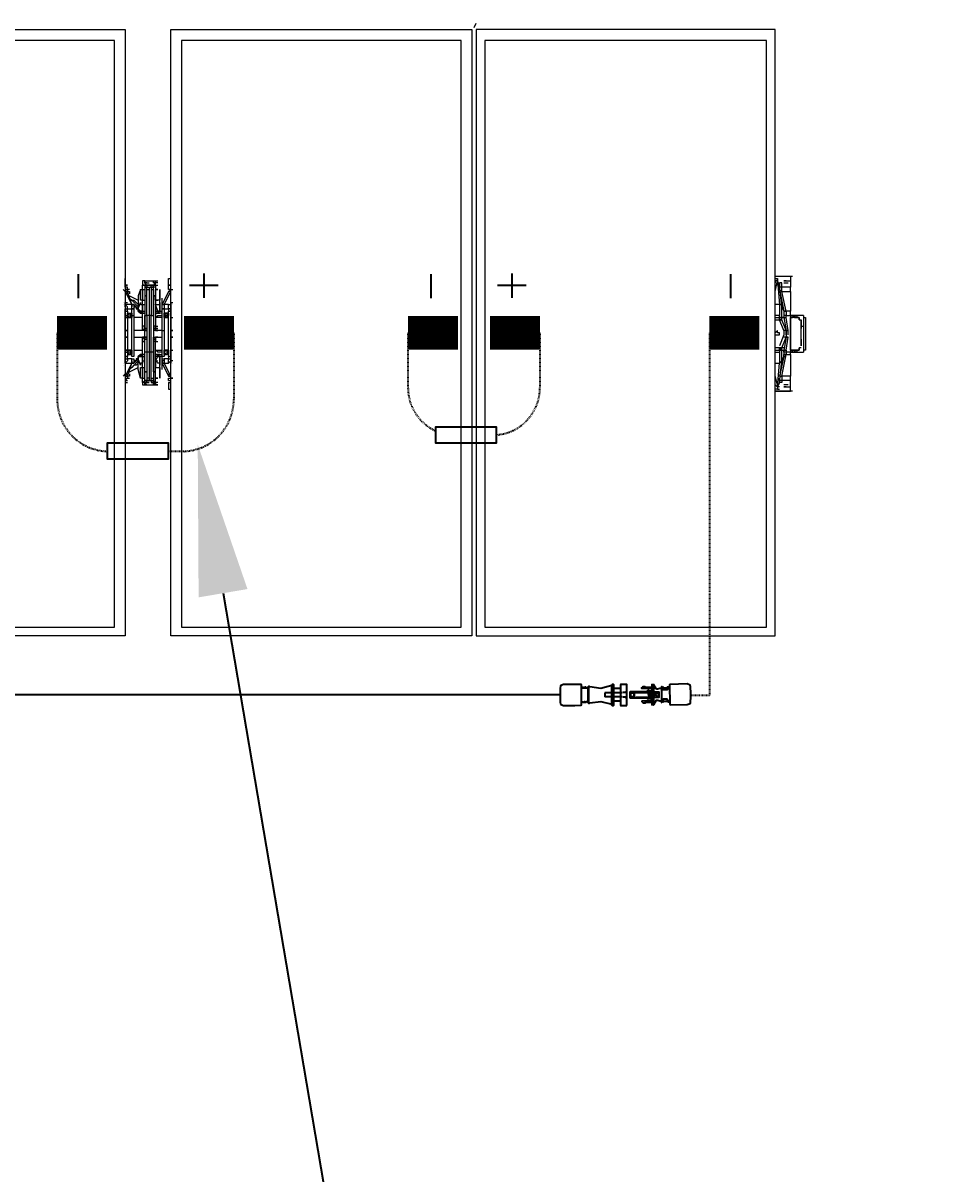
# Model space of a CAD drawing. Header units: feet. Extents: x -12372 to 90117, y -14865 to 4121.
# Drawn here: x 2609.7 to 2746.2, y 1240.3 to 1412.2 of the extents above; entities that cross this region are included whole.
import ezdxf
from ezdxf import colors
from ezdxf.entities.mleader import LeaderData, LeaderLine
from ezdxf.lldxf.tags import DXFTag
from ezdxf.math import Vec2, Vec3

# ---------------------------------------------------------------- set-up
doc = ezdxf.new("R2010")
doc.units = ezdxf.units.FT
doc.header["$MEASUREMENT"] = 0
doc.linetypes.add('HIDDEN', pattern=[0.375, 0.25, -0.125])
for name, color, linetype in [('E-DC HARNESS-NEG', 170, 'DC HARNESS CABLE'), ('E-HARN-COMP', 8, 'Continuous'), ('E-TRNK-CABL-NEG', 6, 'HIDDEN'), ('E-TRUNK-CABLE-POS', 6, 'HIDDEN'), ('G-ANNO-TEXT', 1, 'Continuous'), ('Polarity-Text', 7, 'Continuous')]:
    doc.layers.add(name, color=color, linetype=linetype)
doc.styles.add('NEI-A', font='arial.ttf')
doc.styles.get("Standard").update_dxf_attribs({"font": 'arial.ttf'})
tags = doc.linetypes.add('DC HARNESS CABLE', pattern='A,0.5,-0.2,["DH",Standard,S=0.1,R=0,X=-0.1,Y=-0.05],-0.2', length=0.9).pattern_tags.tags
tags[6] = DXFTag(74, 10)

# ---------------------------------------------------------------- blocks, each defined once
blk = doc.blocks.new('A$Cc93f9aa1')
at = {"color": 2, "lineweight": 5}
blk.add_lwpolyline([(13.04947, 0.46831), (13.05114, 0.47165)], dxfattribs=at)
at = {"lineweight": 5}
for points in [[(12.78115, 0.46665), (12.78115, 0), (12.54949, 0), (12.54949, 0.46665)], [(12.81615, 0.46665), (13.0478, 0.46665), (13.0478, 0), (12.81615, 0)], [(13.28113, 0.46665), (13.05114, 0.46665), (13.05114, 0), (13.28113, 0)], [(12.77281, 0.45831), (12.55782, 0.45831), (12.55782, 0.00667), (12.77281, 0.00667)], [(12.82448, 0.45831), (12.82448, 0.00667), (13.03947, 0.00667), (13.03947, 0.45831)], [(13.0578, 0.45831), (13.0578, 0.00667), (13.27446, 0.00667), (13.27446, 0.45831)], [(12.79281, 0.26666), (12.79448, 0.26666), (12.79448, 0.25832), (12.79281, 0.25832)], [(12.79781, 0.27166), (12.79615, 0.27166)], [(12.79781, 0.26166), (12.79615, 0.26166)], [(12.80448, 0.26166), (12.80281, 0.26166)], [(12.78448, 0.24832), (12.78615, 0.24832), (12.78615, 0.24499), (12.78448, 0.24499), (12.78281, 0.24666), (12.78281, 0.24832)], [(12.78448, 0.24832), (12.78281, 0.24666), (12.78448, 0.24499), (12.78615, 0.24666)], [(12.79448, 0.24832), (12.79281, 0.24832), (12.79115, 0.24999), (12.79281, 0.24832)], [(12.81281, 0.24832), (12.81115, 0.24666), (12.81281, 0.24499), (12.81448, 0.24666)], [(13.28946, 0.24999), (13.28779, 0.24999)], [(12.78281, 0.24499), (12.78115, 0.24499)], [(12.78615, 0.24666), (12.78448, 0.24666)], [(12.79781, 0.24666), (12.79781, 0.21832), (12.79615, 0.21832), (12.79615, 0.24666)], [(12.80115, 0.21832), (12.80115, 0.24666), (12.80281, 0.24666), (12.80281, 0.21832)], [(12.78281, 0.23499), (12.78115, 0.23499)], [(12.79781, 0.23666), (12.79615, 0.23666)], [(12.81781, 0.23499), (12.81615, 0.23499)], [(12.78281, 0.22999), (12.78115, 0.22999)], [(12.79781, 0.22999), (12.79615, 0.22999)], [(12.79781, 0.22999), (12.79615, 0.22999)], [(12.80615, 0.22999), (12.80448, 0.22999)], [(12.80615, 0.22999), (12.80448, 0.22999)], [(12.81781, 0.22999), (12.81615, 0.22999)], [(13.29113, 0.22999), (13.28946, 0.22999), (13.28779, 0.21999), (13.28946, 0.21999)], [(12.78281, 0.21999), (12.78115, 0.21999)], [(12.78615, 0.21666), (12.78615, 0.21832), (12.78615, 0.21999), (12.78448, 0.21999), (12.78281, 0.21999), (12.78281, 0.21832), (12.78281, 0.21666), (12.78448, 0.21666)], [(12.78448, 0.21999), (12.78281, 0.21832), (12.78448, 0.21666), (12.78615, 0.21832)], [(12.78615, 0.21832), (12.78448, 0.21832)], [(12.78615, 0.21832), (12.78448, 0.21832)], [(12.79115, 0.21332), (12.79115, 0.21499), (12.79448, 0.21499), (12.79448, 0.21166), (12.79448, 0.20999), (12.79281, 0.20999), (12.79281, 0.20832)], [(12.79615, 0.21666), (12.79448, 0.21666)], [(12.81281, 0.21999), (12.81115, 0.21832), (12.81281, 0.21666), (12.81448, 0.21832)], [(12.81448, 0.20999), (12.81448, 0.21332), (12.81615, 0.21332), (12.81615, 0.21166)], [(13.29613, 0.21999), (13.29446, 0.21999)], [(12.79615, 0.19666), (12.79615, 0.19499), (12.79448, 0.19499)], [(12.79781, 0.20333), (12.79615, 0.20333)], [(12.79948, 0.19666), (12.79781, 0.19666)], [(12.79948, 0.19499), (12.79781, 0.19499)], [(12.80281, 0.19499), (12.80115, 0.19499)]]:
    blk.add_lwpolyline(points, close=True, dxfattribs=at)
for points in [[(12.78115, 0.26666), (12.78281, 0.26666), (12.78281, 0.26832), (12.78115, 0.26832), (12.78115, 0.26999), (12.78115, 0.27499)], [(12.81115, 0.25499), (12.80948, 0.25499), (12.81115, 0.25499), (12.81115, 0.25332), (12.81115, 0.25166), (12.81448, 0.25166), (12.81448, 0.25499), (12.81115, 0.25499), (12.81615, 0.26499), (12.81448, 0.26499), (12.81615, 0.26666), (12.81448, 0.26666), (12.81448, 0.26999), (12.81448, 0.27499), (12.81615, 0.27499)], [(13.29279, 0.27666), (13.28113, 0.27666)], [(13.29446, 0.27666), (13.29279, 0.27666), (13.29279, 0.26832), (13.28613, 0.26832), (13.28613, 0.27166), (13.28446, 0.27166), (13.28446, 0.26999), (13.28279, 0.27332), (13.28446, 0.25499), (13.28613, 0.25499), (13.28613, 0.25332), (13.28446, 0.26999), (13.28446, 0.26832), (13.28446, 0.26666), (13.28613, 0.26499), (13.28613, 0.26832), (13.28446, 0.26832)], [(13.28279, 0.27332), (13.28279, 0.27499), (13.28279, 0.27332)], [(12.78615, 0.21166), (12.78615, 0.21332), (12.78281, 0.21332), (12.78281, 0.21166), (12.78115, 0.20999), (12.78115, 0.21332), (12.78281, 0.21332), (12.78281, 0.21499), (12.78115, 0.21499), (12.78115, 0.24999), (12.78281, 0.24999), (12.78281, 0.25166), (12.78281, 0.25332), (12.78115, 0.25499), (12.78115, 0.25332), (12.78115, 0.25499), (12.78115, 0.25166), (12.78615, 0.25166), (12.78615, 0.25332), (12.78615, 0.25499), (12.78281, 0.26499), (12.78115, 0.26499), (12.77948, 0.26666)], [(12.78115, 0.26999), (12.78115, 0.26999)], [(12.78115, 0.26666), (12.78115, 0.26666)], [(12.78448, 0.26666), (12.78281, 0.26666), (12.78281, 0.26332), (12.78281, 0.26499), (12.78448, 0.26499), (12.78448, 0.26332)], [(12.79281, 0.26666), (12.79115, 0.26166), (12.79115, 0.24999), (12.79115, 0.25166)], [(12.79281, 0.26666), (12.79281, 0.26666)], [(12.80448, 0.26832), (12.80281, 0.26832), (12.80115, 0.26832), (12.80115, 0.26999), (12.79948, 0.26999), (12.79781, 0.26999), (12.79948, 0.26999), (12.79781, 0.26999), (12.79615, 0.27166), (12.79615, 0.27332), (12.79448, 0.27332), (12.79448, 0.26999), (12.79615, 0.26999), (12.79615, 0.26832), (12.79781, 0.26832), (12.79948, 0.26832), (12.79948, 0.26666)], [(12.79615, 0.26999), (12.79448, 0.26999), (12.79615, 0.26999), (12.79781, 0.26999), (12.79615, 0.26999), (12.79781, 0.26999), (12.79781, 0.26832), (12.79615, 0.26832), (12.79615, 0.24666)], [(12.79615, 0.23832), (12.79448, 0.23832), (12.79448, 0.26166), (12.79448, 0.26999)], [(12.79448, 0.26666), (12.79615, 0.26666)], [(12.79615, 0.27332), (12.79781, 0.27332), (12.80281, 0.27332), (12.80448, 0.27332), (12.80615, 0.27332)], [(12.79615, 0.26999), (12.79615, 0.26999)], [(12.80281, 0.24666), (12.80281, 0.26832), (12.80115, 0.26832), (12.80115, 0.24666), (12.79948, 0.24666), (12.79948, 0.21832), (12.79781, 0.21832), (12.79781, 0.19666), (12.79615, 0.19666), (12.79615, 0.21832)], [(12.79781, 0.27166), (12.79948, 0.27166)], [(12.79781, 0.26666), (12.79948, 0.26666), (12.79948, 0.24666), (12.79781, 0.24666), (12.79781, 0.26832), (12.79948, 0.26832), (12.80115, 0.26832), (12.80281, 0.26832), (12.80281, 0.26999), (12.80115, 0.26999), (12.80281, 0.26999), (12.80115, 0.26999), (12.80281, 0.26999), (12.80448, 0.26999), (12.80281, 0.26999), (12.80448, 0.26999), (12.80615, 0.26999)], [(12.80115, 0.26666), (12.80281, 0.26666)], [(12.80615, 0.27166), (12.80448, 0.27166), (12.80281, 0.26999), (12.80448, 0.26999), (12.80448, 0.27332), (12.80448, 0.27166)], [(12.80281, 0.27166), (12.80448, 0.27166), (12.80281, 0.27166)], [(12.80448, 0.26999), (12.80448, 0.26166), (12.80448, 0.23832), (12.80281, 0.23832)], [(12.80281, 0.26999), (12.80281, 0.26999)], [(12.80781, 0.25166), (12.80781, 0.24999), (12.80781, 0.26166), (12.80781, 0.26666), (12.80781, 0.25832), (12.80448, 0.25832), (12.80448, 0.26666), (12.80615, 0.26666), (12.80448, 0.26666)], [(12.80615, 0.26666), (12.80615, 0.26666)], [(12.81448, 0.26999), (12.81448, 0.26999)], [(12.81448, 0.26666), (12.81448, 0.26666)], [(13.28279, 0.26999), (13.28279, 0.27332), (13.28113, 0.27332), (13.28113, 0.27166)], [(13.28446, 0.26666), (13.28779, 0.24999), (13.28946, 0.24999), (13.28613, 0.26499), (13.29279, 0.26499), (13.29279, 0.26832)], [(13.28946, 0.27332), (13.28779, 0.27332), (13.29113, 0.27332), (13.29279, 0.27332)], [(13.28779, 0.27166), (13.29113, 0.27166)], [(12.78115, 0.26499), (12.78615, 0.25499), (12.78115, 0.25499), (12.78115, 0.25666)], [(12.78448, 0.26166), (12.79115, 0.25832), (12.79115, 0.25666)], [(12.78615, 0.25832), (12.79115, 0.25332)], [(12.79115, 0.25999), (12.79115, 0.24999), (12.79281, 0.24999), (12.79448, 0.24832), (12.79615, 0.24832)], [(12.79448, 0.25499), (12.79448, 0.24999), (12.79281, 0.24999), (12.79115, 0.25166), (12.79281, 0.25666), (12.79281, 0.25499), (12.79448, 0.25499), (12.79448, 0.25832)], [(12.79281, 0.25999), (12.79281, 0.25999)], [(12.80448, 0.25832), (12.80448, 0.25499), (12.80781, 0.25499), (12.80781, 0.25666), (12.80781, 0.25832)], [(12.80615, 0.24999), (12.80615, 0.24832), (12.80781, 0.24999), (12.80615, 0.24832), (12.80781, 0.24999), (12.80948, 0.24999), (12.80948, 0.25999)], [(12.80781, 0.25999), (12.80781, 0.25999)], [(12.81448, 0.26499), (12.80948, 0.25499), (12.81115, 0.25499), (12.81115, 0.25332)], [(13.29279, 0.26499), (13.29279, 0.24999), (13.28946, 0.24999), (13.28946, 0.24666), (13.28779, 0.24666), (13.28779, 0.24499), (13.28613, 0.24499), (13.28779, 0.24499), (13.28946, 0.24499), (13.28946, 0.24666), (13.29279, 0.24666), (13.29279, 0.24999)], [(12.77948, 0.25499), (12.77948, 0.25499)], [(12.78115, 0.24999), (12.78115, 0.25166)], [(12.78115, 0.24666), (12.78281, 0.24666), (12.78281, 0.24832), (12.78448, 0.24832), (12.78615, 0.24832), (12.78615, 0.24666), (12.78781, 0.24666)], [(12.78281, 0.24832), (12.78281, 0.24832)], [(12.78448, 0.24832), (12.78448, 0.24832)], [(12.78948, 0.25332), (12.78781, 0.25332), (12.78948, 0.25332), (12.78948, 0.25166), (12.79115, 0.25166), (12.78781, 0.25499), (12.78781, 0.25166), (12.78615, 0.25166), (12.78781, 0.25166), (12.78781, 0.21499), (12.78615, 0.21499)], [(12.78615, 0.25499), (12.78781, 0.25499), (12.78615, 0.25499), (12.78615, 0.25332)], [(12.78615, 0.24832), (12.78615, 0.24832)], [(12.79448, 0.24666), (12.79448, 0.24832), (12.79615, 0.24832), (12.79448, 0.24832), (12.79448, 0.24999)], [(12.80781, 0.25666), (12.80781, 0.25166), (12.80781, 0.24999), (12.80615, 0.24999), (12.80448, 0.25499)], [(12.80948, 0.24832), (12.80448, 0.24832), (12.80615, 0.24832), (12.80781, 0.24832), (12.80615, 0.24832), (12.80781, 0.24832)], [(12.81448, 0.25499), (12.81615, 0.25499), (12.81615, 0.25332), (12.81615, 0.25499), (12.81615, 0.25332), (12.81615, 0.25166), (12.81448, 0.25166), (12.81448, 0.24999), (12.81615, 0.24999), (12.81615, 0.21499), (12.81448, 0.21499), (12.81448, 0.21332), (12.81115, 0.21332), (12.81115, 0.21166), (12.81115, 0.20999), (12.80948, 0.20999), (12.81448, 0.19999), (12.81615, 0.19999), (12.81448, 0.20166)], [(12.81115, 0.21499), (12.80948, 0.21499), (12.80948, 0.25166), (12.81115, 0.25166), (12.80948, 0.25166), (12.80948, 0.25499)], [(12.80948, 0.25166), (12.80948, 0.25166)], [(12.81115, 0.25166), (12.81115, 0.25166)], [(12.81115, 0.24666), (12.81115, 0.24499), (12.81115, 0.24832), (12.81281, 0.24832), (12.81115, 0.24832), (12.81115, 0.24666), (12.81281, 0.24666), (12.81448, 0.24666), (12.81281, 0.24499), (12.81115, 0.24499), (12.81281, 0.24499), (12.81448, 0.24499), (12.81448, 0.24666), (12.81281, 0.24666), (12.81448, 0.24666), (12.81281, 0.24666), (12.81448, 0.24666), (12.81281, 0.24666), (12.81448, 0.24666), (12.81281, 0.24666), (12.81448, 0.24666), (12.81448, 0.24832), (12.81281, 0.24832), (12.81448, 0.24832), (12.81448, 0.24666)], [(12.81115, 0.24832), (12.81115, 0.24832)], [(12.81281, 0.24832), (12.81281, 0.24832)], [(12.81448, 0.24832), (12.81448, 0.24832)], [(12.81615, 0.25666), (12.81615, 0.25499)], [(12.81615, 0.25166), (12.81615, 0.24999)], [(12.81781, 0.25499), (12.81781, 0.25499)], [(13.28446, 0.25499), (13.28446, 0.24666), (13.28113, 0.24666)], [(13.28113, 0.24499), (13.28446, 0.24499), (13.28613, 0.24499), (13.28613, 0.25332), (13.28779, 0.24999), (13.28779, 0.24666)], [(12.78281, 0.24666), (12.78281, 0.24499), (12.78448, 0.24499), (12.78615, 0.24499), (12.78615, 0.24666), (12.78448, 0.24666), (12.78615, 0.24666), (12.78448, 0.24666), (12.78615, 0.24666), (12.78448, 0.24666), (12.78615, 0.24666), (12.78448, 0.24666)], [(12.78281, 0.24666), (12.78281, 0.24666)], [(12.78281, 0.24499), (12.78281, 0.24499)], [(12.78448, 0.24499), (12.78448, 0.24499)], [(12.78615, 0.24666), (12.78615, 0.24666)], [(12.78615, 0.24499), (12.78615, 0.24499)], [(12.79448, 0.24499), (12.78781, 0.24499)], [(12.80948, 0.24499), (12.80448, 0.24499), (12.80615, 0.24666), (12.80948, 0.24666)], [(12.81115, 0.24666), (12.81115, 0.24666)], [(12.81115, 0.24499), (12.81115, 0.24499)], [(12.81281, 0.24499), (12.81281, 0.24499)], [(12.81448, 0.24666), (12.81448, 0.24666)], [(12.81448, 0.24499), (12.81448, 0.24499)], [(12.81615, 0.24499), (12.81781, 0.24499)], [(13.28113, 0.24332), (13.28446, 0.24332), (13.28446, 0.24499), (13.28446, 0.24332), (13.28446, 0.24499)], [(13.28946, 0.23166), (13.28946, 0.23499), (13.28613, 0.24332), (13.28613, 0.24499), (13.28446, 0.24499), (13.28446, 0.24666)], [(13.28779, 0.23499), (13.28446, 0.24332), (13.28613, 0.24332), (13.28446, 0.24332), (13.28613, 0.24332), (13.28613, 0.24499), (13.28446, 0.24499), (13.28613, 0.24499)], [(13.28779, 0.24499), (13.28946, 0.23499), (13.29113, 0.23499), (13.28946, 0.23499), (13.28946, 0.22999), (13.28779, 0.22999)], [(13.29113, 0.23166), (13.29113, 0.23499), (13.28946, 0.24499)], [(13.29446, 0.24666), (13.29279, 0.24666), (13.29446, 0.24666), (13.29613, 0.24499), (13.29779, 0.24499), (13.29613, 0.24499), (13.29279, 0.24499), (13.29279, 0.21832), (13.29446, 0.21832), (13.29446, 0.21999), (13.29613, 0.21999), (13.29613, 0.21832), (13.29613, 0.21999), (13.29779, 0.21999), (13.29946, 0.21999), (13.29946, 0.22166)], [(13.29779, 0.24666), (13.29613, 0.24666), (13.29446, 0.24666), (13.29279, 0.24666), (13.29279, 0.24499), (13.29446, 0.24499)], [(13.29279, 0.24666), (13.29613, 0.24666), (13.29779, 0.24666), (13.29779, 0.24499), (13.29946, 0.24499), (13.29946, 0.24332), (13.30113, 0.24332)], [(13.29279, 0.21999), (13.29279, 0.22332), (13.29279, 0.24166), (13.29279, 0.24499)], [(13.30279, 0.24666), (13.29946, 0.24666), (13.29446, 0.24666), (13.29613, 0.24666), (13.29613, 0.24499)], [(13.29946, 0.24332), (13.29946, 0.24499), (13.29779, 0.24499), (13.29613, 0.24499), (13.29613, 0.24666)], [(13.29946, 0.24499), (13.29779, 0.24499)], [(13.30113, 0.22832), (13.30113, 0.22332), (13.30113, 0.24332), (13.30113, 0.23832)], [(13.30279, 0.24499), (13.30446, 0.24499), (13.30446, 0.21999), (13.30279, 0.21999)], [(12.79781, 0.23499), (12.79615, 0.23499), (12.79448, 0.23499), (12.79448, 0.23666), (12.79448, 0.23832), (12.79448, 0.23666), (12.79615, 0.23499), (12.78781, 0.23499), (12.78781, 0.22999), (12.79615, 0.22999), (12.79448, 0.22832), (12.79448, 0.22666), (12.79448, 0.22999), (12.79615, 0.22999), (12.79448, 0.22999)], [(12.80281, 0.22999), (12.80948, 0.22999), (12.80948, 0.23499), (12.80281, 0.23499)], [(12.80615, 0.23499), (12.80448, 0.23499), (12.80448, 0.23832), (12.80615, 0.23832)], [(12.80448, 0.23832), (12.80448, 0.23666), (12.80615, 0.23666), (12.80448, 0.23666), (12.80448, 0.23499)], [(12.80948, 0.23499), (12.81115, 0.23499)], [(13.28113, 0.23166), (13.28446, 0.23166), (13.28446, 0.23332), (13.28279, 0.23332), (13.28279, 0.23499), (13.28113, 0.23332)], [(13.28946, 0.23499), (13.28779, 0.23499), (13.28779, 0.23166), (13.28446, 0.22332)], [(13.30113, 0.22666), (13.30113, 0.22832), (13.30113, 0.23832), (13.30279, 0.23832)], [(13.30113, 0.23666), (13.30113, 0.23832), (13.30113, 0.23666)], [(12.79448, 0.19499), (12.79448, 0.19333), (12.79615, 0.19333), (12.79615, 0.19499), (12.79448, 0.19499), (12.79448, 0.20333), (12.79448, 0.22666), (12.79615, 0.22666)], [(12.79615, 0.19333), (12.80281, 0.19333), (12.80448, 0.19333), (12.80281, 0.19333), (12.80281, 0.19499), (12.80115, 0.19499), (12.80281, 0.19499), (12.80448, 0.19499), (12.80448, 0.20333), (12.80281, 0.20333), (12.80448, 0.20333), (12.80448, 0.22666), (12.80281, 0.22666)], [(12.80448, 0.22666), (12.80448, 0.22999), (12.80448, 0.22666), (12.80615, 0.22666)], [(13.28613, 0.22166), (13.28446, 0.22166), (13.28446, 0.21999), (13.28446, 0.22166), (13.28113, 0.22166)], [(13.28446, 0.22166), (13.28446, 0.21999), (13.28613, 0.21999), (13.28613, 0.22166), (13.28446, 0.22166), (13.28613, 0.22166), (13.28446, 0.21999), (13.28613, 0.21999), (13.28446, 0.21999), (13.28446, 0.21832), (13.28446, 0.20999)], [(13.28779, 0.22166), (13.28613, 0.22166), (13.28946, 0.22999), (13.29113, 0.22999)], [(13.30113, 0.22166), (13.29946, 0.22166), (13.29946, 0.21999), (13.29779, 0.21999), (13.29779, 0.21832), (13.29613, 0.21832), (13.29279, 0.21832), (13.29446, 0.21832), (13.29946, 0.21832), (13.30279, 0.21832)], [(12.78115, 0.21832), (12.78281, 0.21832), (12.78281, 0.21999), (12.78448, 0.21999), (12.78615, 0.21999), (12.78615, 0.21832), (12.78615, 0.21666), (12.78448, 0.21666), (12.78281, 0.21832)], [(12.78115, 0.21332), (12.78115, 0.21499)], [(12.78115, 0.21166), (12.78115, 0.20999), (12.78615, 0.20999), (12.78115, 0.19999), (12.78281, 0.19999), (12.78615, 0.20999), (12.78615, 0.21166), (12.78615, 0.20999), (12.78781, 0.20999), (12.79115, 0.21332), (12.78948, 0.21332), (12.78948, 0.21166), (12.78781, 0.21166), (12.78948, 0.21166)], [(12.78281, 0.21999), (12.78281, 0.21999)], [(12.78281, 0.21832), (12.78281, 0.21832)], [(12.78281, 0.21666), (12.78281, 0.21666)], [(12.78448, 0.21999), (12.78448, 0.21999)], [(12.78448, 0.21832), (12.78615, 0.21832)], [(12.78448, 0.21832), (12.78615, 0.21832)], [(12.78448, 0.21832), (12.78615, 0.21832)], [(12.78448, 0.21832), (12.78615, 0.21832)], [(12.78448, 0.21832), (12.78615, 0.21832)], [(12.78448, 0.21666), (12.78448, 0.21666)], [(12.78615, 0.21999), (12.78615, 0.21999)], [(12.78615, 0.21832), (12.78615, 0.21832)], [(12.78615, 0.21666), (12.78615, 0.21666)], [(12.78615, 0.21499), (12.78615, 0.21499)], [(12.78615, 0.21332), (12.78781, 0.21332), (12.78781, 0.20999), (12.78615, 0.20999)], [(12.78781, 0.21999), (12.79448, 0.21999)], [(12.78781, 0.21499), (12.78781, 0.21499)], [(12.79115, 0.20499), (12.79115, 0.21499), (12.79281, 0.21666), (12.79448, 0.21666), (12.79281, 0.21666), (12.79115, 0.21499)], [(12.79281, 0.19833), (12.79115, 0.20499), (12.79115, 0.21499), (12.79115, 0.21332)], [(12.79448, 0.21499), (12.79448, 0.21666), (12.79281, 0.21499)], [(12.79615, 0.21666), (12.79448, 0.21666), (12.79448, 0.21832)], [(12.80281, 0.21832), (12.80281, 0.19666), (12.80115, 0.19666), (12.80115, 0.21832), (12.79948, 0.21832), (12.79948, 0.19833), (12.79781, 0.19833)], [(12.80948, 0.21832), (12.80615, 0.21832), (12.80448, 0.21999), (12.80948, 0.21999)], [(12.80948, 0.20499), (12.80948, 0.21499), (12.80781, 0.21499), (12.80615, 0.21666), (12.80448, 0.21666), (12.80948, 0.21666)], [(12.80448, 0.20999), (12.80448, 0.20666), (12.80781, 0.20666), (12.80781, 0.20832), (12.80781, 0.20999), (12.80615, 0.20999), (12.80448, 0.21166), (12.80615, 0.21499), (12.80781, 0.21499), (12.80781, 0.20832)], [(12.80615, 0.21499), (12.80615, 0.21666), (12.80781, 0.21666), (12.80615, 0.21666), (12.80781, 0.21499), (12.80615, 0.21666), (12.80781, 0.21666)], [(12.80781, 0.20666), (12.80781, 0.19833), (12.80781, 0.21499), (12.80781, 0.21332)], [(12.80948, 0.21499), (12.80948, 0.21499)], [(12.81115, 0.21166), (12.80948, 0.21166), (12.80948, 0.20999), (12.80948, 0.21332), (12.81115, 0.21332)], [(12.81281, 0.21832), (12.81448, 0.21832), (12.81281, 0.21832), (12.81448, 0.21832), (12.81281, 0.21832), (12.81448, 0.21832), (12.81281, 0.21832), (12.81448, 0.21832), (12.81281, 0.21832), (12.81448, 0.21832), (12.81448, 0.21999), (12.81281, 0.21999), (12.81115, 0.21999), (12.81115, 0.21832), (12.81115, 0.21666), (12.81281, 0.21666), (12.81448, 0.21832), (12.81448, 0.21666), (12.81281, 0.21666), (12.81115, 0.21666), (12.81115, 0.21832), (12.81115, 0.21999), (12.81281, 0.21999), (12.81448, 0.21999), (12.81448, 0.21832)], [(12.81115, 0.21999), (12.81115, 0.21999)], [(12.81115, 0.21832), (12.81115, 0.21832)], [(12.81115, 0.21666), (12.81115, 0.21666)], [(12.81115, 0.21499), (12.81115, 0.21499)], [(12.81281, 0.21999), (12.81281, 0.21999)], [(12.81281, 0.21666), (12.81281, 0.21666)], [(12.81448, 0.21999), (12.81448, 0.21999)], [(12.81448, 0.21832), (12.81448, 0.21832)], [(12.81448, 0.21666), (12.81448, 0.21666)], [(12.81615, 0.21999), (12.81781, 0.21999)], [(12.81615, 0.21499), (12.81615, 0.21332)], [(13.28113, 0.21999), (13.28446, 0.21999), (13.28613, 0.21999), (13.28779, 0.21999)], [(13.28113, 0.21832), (13.28446, 0.21832)], [(13.28279, 0.19166), (13.28446, 0.20999), (13.28613, 0.21166), (13.28613, 0.21999), (13.28779, 0.21999), (13.28946, 0.21999), (13.28946, 0.21832), (13.28779, 0.21832), (13.28779, 0.21999), (13.28779, 0.21499), (13.28779, 0.21666), (13.28946, 0.21666), (13.28779, 0.21666), (13.28779, 0.21499), (13.28446, 0.19999), (13.28613, 0.19999), (13.28946, 0.21666), (13.29279, 0.21666), (13.29279, 0.19999)], [(13.28446, 0.19666), (13.28446, 0.19499), (13.28613, 0.21166), (13.28779, 0.21499), (13.28946, 0.21499)], [(13.29279, 0.21666), (13.29279, 0.21832), (13.28946, 0.21832), (13.28946, 0.21666)], [(13.29446, 0.21999), (13.29279, 0.21999), (13.29613, 0.21999), (13.29779, 0.21999), (13.29613, 0.21999), (13.29779, 0.21999), (13.29946, 0.21999)], [(13.29279, 0.21832), (13.29446, 0.21832)], [(12.77948, 0.20999), (12.77948, 0.20999)], [(12.78448, 0.20333), (12.79115, 0.20666), (12.79115, 0.20832)], [(12.78615, 0.20666), (12.79115, 0.21166)], [(12.79448, 0.20666), (12.79448, 0.19833), (12.79281, 0.19833), (12.79281, 0.20666), (12.79448, 0.20666), (12.79448, 0.20999)], [(12.79281, 0.20499), (12.79281, 0.20499)], [(12.80448, 0.19833), (12.80615, 0.19833), (12.80448, 0.19833), (12.80448, 0.20666)], [(12.80781, 0.20499), (12.80781, 0.20499)], [(12.80948, 0.20999), (12.81115, 0.20999)], [(12.81615, 0.19999), (12.81115, 0.20999), (12.81448, 0.20999)], [(12.81781, 0.21166), (12.81615, 0.21166), (12.81615, 0.20999)], [(12.81781, 0.20999), (12.81781, 0.20999)], [(12.78115, 0.20166), (12.77948, 0.19999)], [(12.78115, 0.19833), (12.78281, 0.19833), (12.78115, 0.19666)], [(12.78115, 0.19833), (12.78115, 0.19833)], [(12.78115, 0.19499), (12.78115, 0.18999)], [(12.78115, 0.19499), (12.78115, 0.19499)], [(12.78448, 0.20166), (12.78448, 0.19999), (12.78281, 0.19999), (12.78281, 0.20166), (12.78281, 0.19833), (12.78448, 0.19833)], [(12.79448, 0.19833), (12.79615, 0.19833)], [(12.79781, 0.19333), (12.79615, 0.19333), (12.79781, 0.19333), (12.79615, 0.19333), (12.79781, 0.19499), (12.79948, 0.19499), (12.79781, 0.19499), (12.79781, 0.19666)], [(12.79781, 0.19499), (12.79615, 0.19499), (12.79615, 0.19666)], [(12.79948, 0.19833), (12.79948, 0.19666), (12.80115, 0.19666), (12.80281, 0.19666), (12.80115, 0.19666), (12.80115, 0.19499), (12.80281, 0.19499), (12.80448, 0.19333), (12.80615, 0.19333), (12.80448, 0.19333), (12.80281, 0.19333)], [(12.80115, 0.19833), (12.80281, 0.19833)], [(12.80281, 0.19499), (12.80281, 0.19666), (12.80281, 0.19499), (12.80448, 0.19499), (12.80448, 0.19333)], [(12.80615, 0.19499), (12.80448, 0.19499), (12.80281, 0.19666)], [(12.81448, 0.19666), (12.81448, 0.19833), (12.81615, 0.19833)], [(12.81448, 0.19833), (12.81448, 0.19833)], [(12.81448, 0.19499), (12.81448, 0.18999), (12.81615, 0.18999)], [(13.29446, 0.18833), (13.29279, 0.18833), (13.29279, 0.19666), (13.28613, 0.19666), (13.28613, 0.19499), (13.28446, 0.19499), (13.28279, 0.19166), (13.28279, 0.18999)], [(13.28446, 0.19166), (13.28279, 0.19166), (13.28279, 0.19499)], [(13.29279, 0.19666), (13.29279, 0.19999), (13.28613, 0.19999), (13.28613, 0.19666), (13.28446, 0.19666), (13.28446, 0.19833)], [(13.28113, 0.19333), (13.28279, 0.19166), (13.28279, 0.18999), (13.28446, 0.18999)], [(13.28113, 0.18833), (13.29279, 0.18833)], [(13.29113, 0.19333), (13.28779, 0.19333)], [(13.28946, 0.19166), (13.28779, 0.19166), (13.29113, 0.19166), (13.29279, 0.19166)]]:
    blk.add_lwpolyline(points, dxfattribs=at)
at = {"color": 8, "lineweight": 5, "true_color": 0x808080}
for points in [[(13.29279, 0.27666), (13.28113, 0.27666)], [(13.28113, 0.27499), (13.28279, 0.27499)], [(12.79448, 0.26166), (12.79448, 0.26999)], [(12.79615, 0.27332), (12.79615, 0.27166)], [(12.79615, 0.27166), (12.79615, 0.27166)], [(12.79615, 0.26999), (12.79781, 0.26999), (12.79948, 0.26999), (12.79781, 0.26999), (12.79948, 0.26999), (12.80115, 0.26999), (12.80281, 0.26999), (12.80115, 0.26999)], [(12.80281, 0.27166), (12.80281, 0.27332)], [(12.80281, 0.27166), (12.80281, 0.27166)], [(12.80281, 0.26999), (12.80448, 0.26999), (12.80448, 0.26166)], [(12.81615, 0.26666), (12.81781, 0.26666)], [(13.28113, 0.26499), (13.28279, 0.27332)], [(12.78448, 0.25999), (12.78615, 0.25832), (12.78781, 0.25832), (12.78948, 0.25666), (12.79115, 0.25499)], [(12.79448, 0.25832), (12.79615, 0.25832)], [(12.79615, 0.26166), (12.79615, 0.23832), (12.79615, 0.23499), (12.79781, 0.23499)], [(12.80281, 0.26166), (12.80281, 0.23832), (12.80281, 0.23499)], [(12.80448, 0.25832), (12.80615, 0.25832)], [(12.77948, 0.25666), (12.77948, 0.25666)], [(12.78115, 0.25666), (12.78281, 0.25666)], [(12.78281, 0.24999), (12.78281, 0.24832)], [(12.78615, 0.24832), (12.78615, 0.25166)], [(12.79448, 0.25499), (12.79615, 0.25499)], [(12.79448, 0.24999), (12.79615, 0.24999)], [(12.80448, 0.25499), (12.80615, 0.25499)], [(12.80448, 0.24999), (12.80615, 0.24999)], [(12.81115, 0.25166), (12.81115, 0.24832)], [(12.81448, 0.24832), (12.81448, 0.24999)], [(12.81615, 0.25666), (12.81781, 0.25666)], [(12.81615, 0.25666), (12.81615, 0.25666)], [(13.28446, 0.25499), (13.28113, 0.25499)], [(12.78281, 0.24499), (12.78281, 0.21999)], [(12.78615, 0.21999), (12.78615, 0.24499)], [(12.81115, 0.24499), (12.81115, 0.21999)], [(12.81448, 0.21999), (12.81448, 0.24499)], [(13.29613, 0.24499), (13.29779, 0.24499)], [(13.30279, 0.24666), (13.30279, 0.21832)], [(12.80448, 0.23499), (12.80615, 0.23499)], [(12.79615, 0.20333), (12.79615, 0.22666), (12.79615, 0.22999), (12.79781, 0.22999)], [(12.80281, 0.20333), (12.80281, 0.22999)], [(12.80448, 0.22999), (12.80615, 0.22999)], [(12.78281, 0.21666), (12.78281, 0.21499)], [(12.78615, 0.21499), (12.78615, 0.21666)], [(12.79448, 0.21499), (12.79615, 0.21499)], [(12.80615, 0.21499), (12.80448, 0.21499)], [(12.81115, 0.21666), (12.81115, 0.21499)], [(12.81448, 0.21499), (12.81448, 0.21666)], [(13.29613, 0.21999), (13.29779, 0.21999)], [(12.77948, 0.20832), (12.77948, 0.20832)], [(12.78115, 0.20999), (12.78115, 0.20832)], [(12.79115, 0.20999), (12.78948, 0.20832), (12.78781, 0.20832), (12.78615, 0.20666), (12.78448, 0.20499)], [(12.79448, 0.21166), (12.79615, 0.21166)], [(12.79448, 0.20666), (12.79615, 0.20666)], [(12.80448, 0.21166), (12.80615, 0.21166)], [(12.80448, 0.20666), (12.80615, 0.20666)], [(12.81615, 0.20832), (12.81615, 0.20999)], [(12.81615, 0.20832), (12.81615, 0.20832)], [(13.28113, 0.20999), (13.28446, 0.20999)], [(12.78115, 0.19833), (12.78281, 0.19833)], [(12.78115, 0.19666), (12.78281, 0.19666)], [(12.78115, 0.19499), (12.78281, 0.19499)], [(12.79448, 0.19499), (12.79448, 0.20333)], [(12.79615, 0.19499), (12.79781, 0.19499), (12.79948, 0.19499)], [(12.79948, 0.19666), (12.80115, 0.19666), (12.80281, 0.19666)], [(12.80115, 0.19499), (12.80281, 0.19499), (12.80448, 0.19499), (12.80281, 0.19499), (12.80448, 0.19499), (12.80448, 0.20333)], [(12.81448, 0.19666), (12.81615, 0.19666)], [(12.81448, 0.19499), (12.81615, 0.19499)], [(13.28279, 0.19166), (13.28279, 0.19333), (13.28113, 0.19999)], [(12.79615, 0.19333), (12.79615, 0.19333)], [(12.79615, 0.19333), (12.79781, 0.19333)], [(12.80281, 0.19333), (12.80281, 0.19333)], [(12.80281, 0.19333), (12.80448, 0.19333)], [(13.28279, 0.18999), (13.28113, 0.18999)], [(13.29279, 0.18833), (13.28113, 0.18833)]]:
    blk.add_lwpolyline(points, dxfattribs=at)
for points in [[(12.78281, 0.26999), (12.78115, 0.26999)], [(12.78281, 0.26666), (12.78115, 0.26666)], [(12.80448, 0.26999), (12.80281, 0.26999)], [(12.81615, 0.26999), (12.81448, 0.26999)], [(12.79781, 0.23666), (12.79615, 0.23666)], [(12.80448, 0.23666), (12.80281, 0.23666)], [(12.79781, 0.22832), (12.79615, 0.22832)], [(12.80448, 0.22832), (12.80281, 0.22832)], [(12.79948, 0.19499), (12.79781, 0.19499)], [(12.81781, 0.19833), (12.81615, 0.19833)]]:
    blk.add_lwpolyline(points, close=True, dxfattribs=at)
blk = doc.blocks.new('A$C2C7A52CE')
at = {"layer": 'E-HARN-COMP'}
for p, q in [((-0.496, 0.086, 0.079), (-0.494, 0.085, 0.079)), ((-0.496, -0.086, 0.079), (-0.494, -0.085, 0.079))]:
    blk.add_line(p, q, dxfattribs=at)
for points, elevation in [([(-0.634, -0.1), (-0.636, -0.098), (-0.636, 0.098), (-0.634, 0.1), (-0.576, 0.1), (-0.573, 0.097), (-0.573, -0.097), (-0.576, -0.1), (-0.634, -0.1)], -0.033), ([(-0.634, 0.031), (-0.629, 0.031), (-0.629, 0.022), (-0.598, 0.022)], 0.079), ([(-0.573, 0.062), (-0.571, 0.06), (-0.515, 0.06), (-0.512, 0.062)], 0.015), ([(-0.509, -0.1), (-0.512, -0.097), (-0.512, 0.097), (-0.509, 0.1), (-0.496, 0.1), (-0.496, -0.1), (-0.509, -0.1)], -0.033), ([(-0.493, 0.097), (-0.493, 0.093), (-0.491, 0.089), (-0.389, 0.062), (-0.284, 0.075), (-0.281, 0.078), (-0.27, 0.078), (-0.27, -0.078), (-0.281, -0.078), (-0.284, -0.075), (-0.389, -0.062), (-0.491, -0.089), (-0.493, -0.097), (-0.493, 0.097)], -0.033), ([(-0.27, -0.078), (-0.267, -0.075), (-0.267, 0.075), (-0.27, 0.078)], -0.033), ([(-0.267, 0.069), (-0.263, 0.065), (-0.246, 0.065), (-0.246, 0.072), (-0.237, 0.072), (-0.237, 0.065), (-0.222, 0.065), (-0.218, 0.072), (-0.216, 0.072), (-0.212, 0.065), (-0.209, 0.065), (-0.204, 0.072), (-0.203, 0.072)], 0.079), ([(-0.003, -0.087), (-0.006, -0.091), (-0.033, -0.1), (-0.141, -0.1), (-0.198, -0.098), (-0.203, -0.095), (-0.203, 0.094), (-0.198, 0.098), (-0.141, 0.1), (-0.034, 0.1), (-0.006, 0.09), (-0.003, 0.087), (0, 0.059), (0, 0.002), (-0.002, -0.07), (-0.003, -0.087)], -0.024), ([(-0.634, -0.031), (-0.629, -0.031), (-0.629, -0.022), (-0.598, -0.022)], 0.079), ([(-0.573, -0.063), (-0.571, -0.06), (-0.515, -0.06), (-0.512, -0.063)], 0.015), ([(-0.267, -0.069), (-0.263, -0.065), (-0.246, -0.065), (-0.246, -0.072), (-0.237, -0.072), (-0.237, -0.065), (-0.229, -0.065), (-0.225, -0.073), (-0.223, -0.073), (-0.218, -0.065), (-0.215, -0.065), (-0.211, -0.073), (-0.209, -0.073), (-0.205, -0.065), (-0.203, -0.065)], -0.039)]:
    blk.add_lwpolyline(points, dxfattribs=dict(at, elevation=elevation))
for points in [[(-0.59, 0.018), (-0.426, 0.018)], [(-0.426, 0.018), (-0.426, -0.018)], [(-0.59, -0.018), (-0.426, -0.018)]]:
    blk.add_lwpolyline(points, dxfattribs=at)
blk = doc.blocks.new('A$C084F4888')
at = {"layer": 'E-HARN-COMP'}
for p, q in [((0.523, 0.021, 0.006), (0.415, 0.021, 0.006)), ((0.54, 0.017, 0.006), (0.568, 0.017, 0.006)), ((0.523, -0.021, 0.006), (0.415, -0.021, 0.006)), ((0.54, -0.017, 0.006), (0.568, -0.017, 0.006))]:
    blk.add_line(p, q, dxfattribs=at)
for points, elevation in [([(0.196, -0.096), (0.2, -0.092), (0.2, 0.092), (0.196, 0.097), (0.034, 0.098), (0.006, 0.089), (0.003, 0.086), (0.001, 0.071), (0, 0.031), (0, -0.01), (0.001, -0.072), (0.003, -0.086), (0.033, -0.098), (0.196, -0.096)], -0.011), ([(0.2, 0.068), (0.202, 0.064), (0.203, 0.062), (0.203, 0.056), (0.204, 0.056), (0.205, 0.062), (0.205, 0.064), (0.209, 0.072), (0.212, 0.072), (0.216, 0.064), (0.217, 0.056), (0.22, 0.056)], 0.053), ([(0.275, 0.077), (0.275, -0.077), (0.277, -0.074), (0.277, -0.063), (0.282, -0.059), (0.294, -0.059), (0.314, -0.052), (0.322, -0.052), (0.326, -0.054), (0.351, -0.097), (0.353, -0.098), (0.353, 0.098), (0.35, 0.096), (0.326, 0.054), (0.322, 0.052), (0.314, 0.052), (0.294, 0.059), (0.282, 0.059), (0.277, 0.063), (0.277, 0.074), (0.275, 0.077)], 0), ([(0.353, 0.086), (0.366, 0.086)], 0.004), ([(0.466, 0.063), (0.466, 0.065), (0.457, 0.073), (0.45, 0.076), (0.431, 0.076), (0.433, 0.07), (0.373, 0.07), (0.369, 0.075), (0.369, 0.096), (0.366, 0.098), (0.366, -0.098), (0.369, -0.096), (0.369, -0.075), (0.373, -0.07), (0.433, -0.07), (0.431, -0.076), (0.45, -0.076), (0.457, -0.073), (0.466, -0.065), (0.466, -0.063), (0.464, -0.062), (0.373, -0.059), (0.369, -0.055), (0.369, -0.044), (0.371, -0.042), (0.371, 0.042), (0.369, 0.044), (0.369, 0.055), (0.373, 0.059)], 0.027), ([(0.373, 0.059), (0.464, 0.062), (0.466, 0.063)], 0.027), ([(0.2, -0.067), (0.203, -0.072), (0.205, -0.072), (0.209, -0.064), (0.212, -0.064), (0.216, -0.072), (0.218, -0.072), (0.223, -0.064), (0.223, -0.062)], 0.006), ([(0.353, -0.086), (0.366, -0.086)], 0.004)]:
    blk.add_lwpolyline(points, dxfattribs=dict(at, elevation=elevation))
for points in [[(0.266, 0.077), (0.264, 0.074), (0.264, 0.067), (0.259, 0.062), (0.252, 0.062), (0.252, 0.064), (0.227, 0.064), (0.227, 0.062), (0.226, 0.062), (0.222, 0.062), (0.22, 0.06), (0.22, 0.05), (0.221, 0.047), (0.223, 0.045), (0.226, 0.044), (0.26, 0.044), (0.263, 0.045), (0.264, 0.048), (0.264, 0.067)], [(0.371, 0.037), (0.38, 0.037)], [(0.38, -0.042), (0.38, 0.042), (0.381, 0.041), (0.381, -0.041), (0.38, -0.042)], [(0.382, 0.035), (0.385, 0.034), (0.385, -0.034), (0.382, -0.035), (0.382, 0.035), (0.381, 0.039)], [(0.385, 0.029), (0.392, 0.029)], [(0.397, 0.039), (0.396, 0.035), (0.392, 0.034), (0.392, -0.034), (0.396, -0.035), (0.396, 0.035)], [(0.398, 0.042), (0.397, 0.041), (0.397, -0.041), (0.398, -0.042), (0.398, 0.042)], [(0.398, 0.037), (0.403, 0.037)], [(0.403, 0.042), (0.406, 0.041), (0.41, 0.038), (0.41, 0.034), (0.414, 0.032), (0.573, 0.032), (0.574, 0.031), (0.575, 0.024), (0.575, -0.024), (0.575, -0.03), (0.573, -0.032), (0.414, -0.032), (0.41, -0.038), (0.406, -0.041), (0.405, -0.042), (0.403, -0.042), (0.403, 0.042)], [(0.537, 0.024), (0.538, 0.022), (0.538, -0.022), (0.537, -0.024), (0.537, 0.024)], [(0.575, 0.024), (0.57, 0.019), (0.57, -0.019), (0.575, -0.024)], [(0.266, -0.077), (0.264, -0.074), (0.264, -0.067), (0.259, -0.062), (0.252, -0.062), (0.252, -0.064), (0.227, -0.064), (0.227, -0.062), (0.226, -0.062), (0.222, -0.062), (0.22, -0.06), (0.22, -0.05), (0.221, -0.047), (0.223, -0.045), (0.226, -0.044), (0.26, -0.044), (0.263, -0.045), (0.264, -0.048), (0.264, -0.067)], [(0.371, -0.037), (0.38, -0.037)], [(0.381, -0.039), (0.382, -0.035)], [(0.385, -0.029), (0.392, -0.029)], [(0.396, -0.035), (0.397, -0.039)], [(0.398, -0.037), (0.403, -0.037)]]:
    blk.add_lwpolyline(points, dxfattribs=at)
at = {"layer": 'E-HARN-COMP', "elevation": 0.063}
blk.add_lwpolyline([(0.351, 0.024), (0.299, 0.024), (0.299, -0.024), (0.351, -0.024)], close=True, dxfattribs=at)
at = {"layer": 'E-HARN-COMP'}
blk.add_circle((0.318, 0, 0.052), 0.0136, dxfattribs=at)

msp = doc.modelspace()

# ---------------------------------------------------------------- linework, layer by layer
at = {"layer": 'E-DC HARNESS-NEG', "ltscale": 0.5}
msp.add_lwpolyline([(2689.91, 1311.89), (2051.79, 1311.89), (2051.79, 1297.49)], dxfattribs=at)
at = {"layer": 'E-HARN-COMP', "const_width": 5}
for points in [[(2614.84, 1365.92), (2622.29, 1365.92)], [(2633.77, 1365.92), (2641.22, 1365.92)], [(2667.21, 1365.92), (2674.66, 1365.92)], [(2679.46, 1365.92), (2686.91, 1365.92)], [(2712.2, 1365.92), (2719.66, 1365.92)]]:
    msp.add_lwpolyline(points, dxfattribs=at)
at = {"layer": 'E-HARN-COMP'}
for points in [[(2675.88, 1351.83), (2671.31, 1351.83), (2671.31, 1349.51), (2675.88, 1349.51)], [(2675.88, 1349.51), (2680.44, 1349.51), (2680.44, 1351.83), (2675.88, 1351.83)], [(2626.87, 1349.44), (2622.31, 1349.44), (2622.31, 1347.12), (2626.87, 1347.12)], [(2626.87, 1347.12), (2631.44, 1347.12), (2631.44, 1349.44), (2626.87, 1349.44)]]:
    msp.add_lwpolyline(points, dxfattribs=at)
at = {"layer": 'E-TRNK-CABL-NEG', "ltscale": 0.1}
for points in [[(2614.84, 1365.92), (2614.84, 1355.96, 0.404462), (2622.32, 1348.22)], [(2667.21, 1365.92), (2667.21, 1357.68, 0.293541), (2671.31, 1351.29, 0.293541)]]:
    msp.add_lwpolyline(points, format="xyb", dxfattribs=at)
msp.add_lwpolyline([(2712.2, 1365.92), (2712.2, 1311.79), (2709.41, 1311.79)], dxfattribs=at)
at = {"layer": 'E-TRUNK-CABLE-POS', "ltscale": 0.1}
for points in [[(2641.22, 1365.92), (2641.22, 1355.96, -0.404462), (2633.74, 1348.22), (2631.44, 1348.22)], [(2686.91, 1365.92), (2686.91, 1357.68, -0.391396), (2680.44, 1350.68, -0.391396)]]:
    msp.add_lwpolyline(points, format="xyb", dxfattribs=at)
at = {"layer": 'Polarity-Text'}
for p, q in [((2617.99, 1374.7), (2617.99, 1371.08)), ((2636.72, 1374.77), (2636.72, 1371.15)), ((2670.6, 1374.7), (2670.6, 1371.08)), ((2682.72, 1374.77), (2682.72, 1371.15)), ((2715.36, 1374.7), (2715.36, 1371.08)), ((2638.86, 1372.96), (2634.59, 1372.96)), ((2684.86, 1372.96), (2680.58, 1372.96))]:
    msp.add_line(p, q, dxfattribs=at)

# ---------------------------------------------------------------- block references
at = {"xscale": 194.04614304, "yscale": 194.04614304, "zscale": 194.04614304}
msp.add_blockref('A$Cc93f9aa1', (144.87, 1320.65), dxfattribs=at)

# ---------------------------------------------------------------- next in the draw order: leaders
at = {"layer": 'G-ANNO-TEXT'}
ml = msp.add_multileader_mtext('Standard', dxfattribs=at)
ml.set_content('(TYP.) (+) MODULE LEAD', color=256, style='NEI-A')
ml.set_leader_properties()
ml.build(insert=Vec2(0, 0))
ml.multileader.update_dxf_attribs({"dogleg_length": 0.36, "arrow_head_size": 22.51})
ctx = ml.context
ctx.base_point, ctx.char_height, ctx.arrow_head_size, ctx.landing_gap_size, ctx.plane_origin = Vec3(2708.1, 1195.4), 20, 22.51, 23.05, Vec3(9157.2, -4612.74)
notes = []
notes.append((ctx, [(0, (1, 1, 0), (2662, 1195.4), (1, 0), 46.1, [(1, [(2635.83, 1349.23)], 0, [])])]))
ctx.mtext.insert, ctx.mtext.width, ctx.mtext.flow_direction = Vec3(2731.15, 1208.34), 331.22, 5
ctx.mtext.has_bg_fill, ctx.mtext.bg_color, ctx.mtext.bg_scale_factor, ctx.mtext.bg_transparency, ctx.mtext.use_window_bg_color = 1, -1073741824, 1.5, 0, 1
for ctx, leaders in notes:
    for number, flags, end, landing, length, lines in leaders:
        leader = LeaderData()
        leader.index, (leader.has_last_leader_line, leader.has_dogleg_vector, leader.attachment_direction) = number, flags
        leader.last_leader_point, leader.dogleg_vector, leader.dogleg_length = Vec3(end), Vec3(landing), length
        for number, points, colour, breaks in lines:
            line = LeaderLine()
            line.index, line.vertices, line.color, line.breaks = number, Vec3.list(points), colors.encode_raw_color(colour), breaks
            leader.lines.append(line)
        ctx.leaders.append(leader)

# ---------------------------------------------------------------- next in the draw order: leaders
ml = msp.add_multileader_mtext('Standard', dxfattribs=at)
ml.set_content('(TYP.) (-) MODULE LEAD', color=256, style='NEI-A')
ml.set_leader_properties()
ml.build(insert=Vec2(0, 0))
ml.multileader.update_dxf_attribs({"dogleg_length": 0.36, "arrow_head_size": 22.51})
ctx = ml.context
ctx.base_point, ctx.char_height, ctx.arrow_head_size, ctx.landing_gap_size, ctx.plane_origin = Vec3(2650.1, 1133.81), 20, 22.51, 23.05, Vec3(9092.72, -4602.43)
notes = []
notes.append((ctx, [(0, (1, 1, 0), (2604, 1133.81), (1, 0), 46.1, [(1, [(2570.85, 1353.89)], 0, [])])]))
ctx.mtext.insert, ctx.mtext.width, ctx.mtext.flow_direction = Vec3(2673.15, 1146.75), 401.7571, 5
ctx.mtext.has_bg_fill, ctx.mtext.bg_color, ctx.mtext.bg_scale_factor, ctx.mtext.bg_transparency, ctx.mtext.use_window_bg_color = 1, -1073741824, 1.5, 0, 1
for ctx, leaders in notes:
    for number, flags, end, landing, length, lines in leaders:
        leader = LeaderData()
        leader.index, (leader.has_last_leader_line, leader.has_dogleg_vector, leader.attachment_direction) = number, flags
        leader.last_leader_point, leader.dogleg_vector, leader.dogleg_length = Vec3(end), Vec3(landing), length
        for number, points, colour, breaks in lines:
            line = LeaderLine()
            line.index, line.vertices, line.color, line.breaks = number, Vec3.list(points), colors.encode_raw_color(colour), breaks
            leader.lines.append(line)
        ctx.leaders.append(leader)

# ---------------------------------------------------------------- next in the draw order: leaders
ml = msp.add_multileader_mtext('Standard', dxfattribs=at)
ml.set_content('MOTOR GAP STRING JUMPER', color=256, style='NEI-A')
ml.set_leader_properties()
ml.build(insert=Vec2(0, 0))
ml.multileader.update_dxf_attribs({"dogleg_length": 0.36, "arrow_head_size": 22.51})
ctx = ml.context
ctx.base_point, ctx.char_height, ctx.arrow_head_size, ctx.landing_gap_size, ctx.plane_origin = Vec3(2297.77, 1088.3, -22.9), 20, 22.51, 23.05, Vec3(9865.23, -4327.04, -22.9)
notes = []
notes.append((ctx, [(0, (1, 1, 0), (2251.67, 1088.3, -22.9), (1, 0), 46.1, [(0, [(2049.14, 1386.3, -22.9)], 0, [])])]))
ctx.mtext.insert, ctx.mtext.width, ctx.mtext.flow_direction = Vec3(2320.82, 1098.47, -22.9), 406.5438, 5
ctx.mtext.has_bg_fill, ctx.mtext.bg_color, ctx.mtext.bg_scale_factor, ctx.mtext.bg_transparency, ctx.mtext.use_window_bg_color = 1, -1073741824, 1.5, 0, 1
for ctx, leaders in notes:
    for number, flags, end, landing, length, lines in leaders:
        leader = LeaderData()
        leader.index, (leader.has_last_leader_line, leader.has_dogleg_vector, leader.attachment_direction) = number, flags
        leader.last_leader_point, leader.dogleg_vector, leader.dogleg_length = Vec3(end), Vec3(landing), length
        for number, points, colour, breaks in lines:
            line = LeaderLine()
            line.index, line.vertices, line.color, line.breaks = number, Vec3.list(points), colors.encode_raw_color(colour), breaks
            leader.lines.append(line)
        ctx.leaders.append(leader)

# ---------------------------------------------------------------- next in the draw order: block references
at = {"layer": 'E-HARN-COMP', "xscale": -15.70421105720596, "yscale": 15.70421105720596, "zscale": 15.70421105720596}
msp.add_blockref('A$C2C7A52CE', (2689.91, 1311.86, 0.7), dxfattribs=at)
at = {"layer": 'E-HARN-COMP', "xscale": 15.70421105720596, "yscale": 15.70421105720596, "zscale": 15.70421105720596, "rotation": 180.6156573093305}
msp.add_blockref('A$C084F4888', (2709.41, 1311.95, 0.18), dxfattribs=at)
msp.add_blockref('A$C084F4888', (2709.41, 1311.95, 0.18), dxfattribs=at)

doc.saveas('drawing.dxf')
